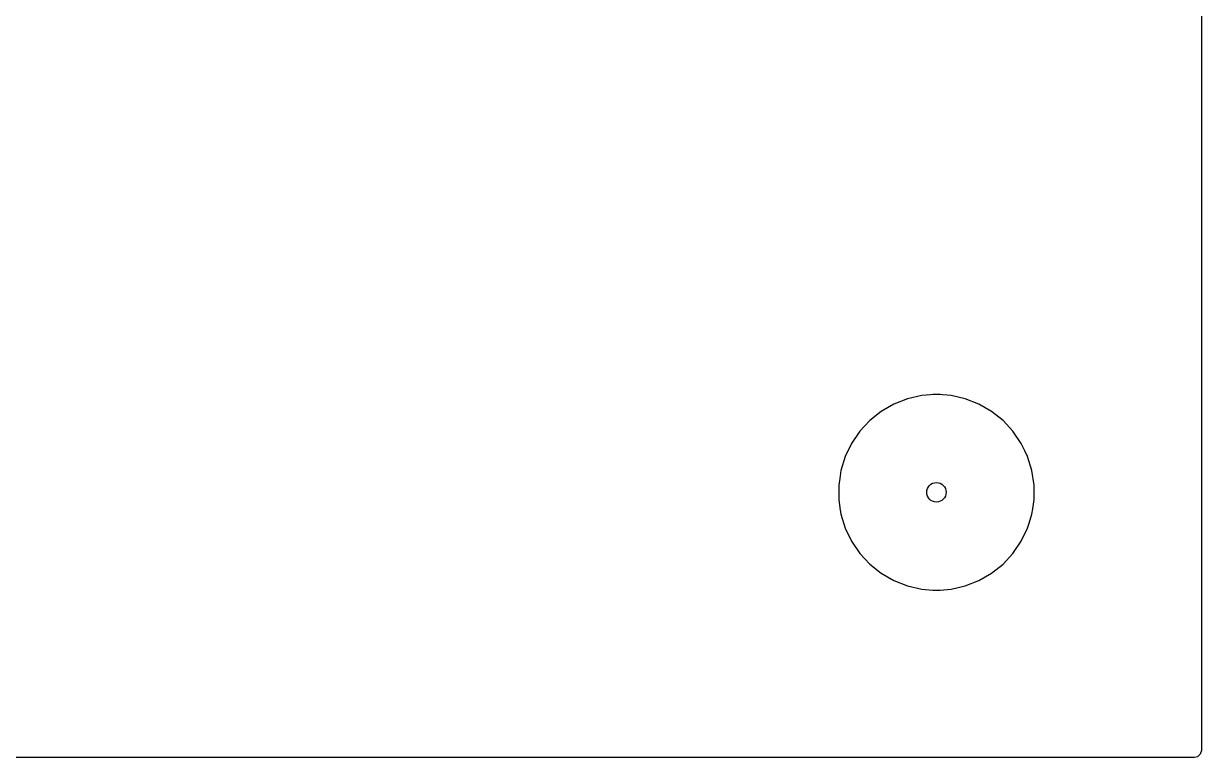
# Model space of a CAD drawing. Extents: x 4.21 to 6.19, y -6.99 to -5.01.
# Drawn here: x 5.356 to 6.187, y -6.987 to -6.469 of the extents above; entities that cross this region are included whole.
import ezdxf

# ---------------------------------------------------------------- set-up
doc = ezdxf.new("R2010")
doc.units = 0
doc.header["$MEASUREMENT"] = 0
doc.layers.add('BLACK', color=7, linetype='CONTINUOUS')

msp = doc.modelspace()

# ---------------------------------------------------------------- linework, layer by layer
at = {"layer": 'BLACK', "linetype": 'CONTINUOUS'}
for p, q in [((6.18703, -5.01793), (6.18703, -6.98207)), ((5.9897, -6.73166), (5.97963, -6.73396)), ((5.99588, -6.7312), (5.9897, -6.73166)), ((5.99742, -6.73108), (5.99588, -6.7312)), ((6.00258, -6.73108), (5.99742, -6.73108)), ((6.00451, -6.73123), (6.00258, -6.73108)), ((6.0103, -6.73166), (6.00451, -6.73123)), ((6.02037, -6.73396), (6.0103, -6.73166)), ((5.97001, -6.73773), (5.96107, -6.7429)), ((5.97963, -6.73396), (5.97001, -6.73773)), ((5.97001, -6.73773), (5.97001, -6.73773)), ((5.97963, -6.73396), (5.97963, -6.73396)), ((6.02999, -6.73773), (6.02037, -6.73396)), ((6.02037, -6.73396), (6.02037, -6.73396)), ((6.03893, -6.7429), (6.02999, -6.73773)), ((6.02999, -6.73773), (6.02999, -6.73773)), ((5.95299, -6.74934), (5.94597, -6.75691)), ((5.96107, -6.7429), (5.95299, -6.74934)), ((6.04701, -6.74934), (6.03893, -6.7429)), ((6.03893, -6.7429), (6.03893, -6.7429)), ((6.03893, -6.7429), (6.03893, -6.7429)), ((6.05403, -6.75691), (6.04701, -6.74934)), ((5.94597, -6.75691), (5.94015, -6.76544)), ((5.94597, -6.75691), (5.94597, -6.75691)), ((6.05985, -6.76544), (6.05403, -6.75691)), ((6.05403, -6.75691), (6.05403, -6.75691)), ((5.94015, -6.76544), (5.93567, -6.77475)), ((5.94015, -6.76544), (5.94015, -6.76544)), ((6.06244, -6.77081), (6.05985, -6.76544)), ((6.05985, -6.76544), (6.05985, -6.76544)), ((6.05985, -6.76544), (6.05985, -6.76544)), ((5.93567, -6.77475), (5.93262, -6.78462)), ((5.93567, -6.77475), (5.93567, -6.77475)), ((6.06433, -6.77475), (6.06244, -6.77081)), ((6.06738, -6.78462), (6.06433, -6.77475)), ((6.06433, -6.77475), (6.06433, -6.77475)), ((5.93177, -6.7903), (5.93108, -6.79484)), ((5.93262, -6.78462), (5.93177, -6.7903)), ((6.06892, -6.79484), (6.06738, -6.78462)), ((6.06738, -6.78462), (6.06738, -6.78462)), ((6.06738, -6.78462), (6.06738, -6.78462)), ((5.93108, -6.79484), (5.93108, -6.80516)), ((6.06892, -6.80516), (6.06892, -6.79484)), ((5.93108, -6.80516), (5.93194, -6.81084)), ((6.06793, -6.81169), (6.06892, -6.80516)), ((5.93194, -6.81084), (5.93262, -6.81538)), ((5.93262, -6.81538), (5.93567, -6.82525)), ((6.06541, -6.82176), (6.06738, -6.81538)), ((6.06738, -6.81538), (6.06793, -6.81169)), ((6.06433, -6.82525), (6.06541, -6.82176)), ((5.93567, -6.82525), (5.93567, -6.82525)), ((5.93567, -6.82525), (5.94015, -6.83456)), ((6.05985, -6.83456), (6.06433, -6.82525)), ((5.94015, -6.83456), (5.94015, -6.83456)), ((5.94015, -6.83456), (5.94597, -6.84309)), ((6.05403, -6.84309), (6.05985, -6.83456)), ((5.94597, -6.84309), (5.94597, -6.84309)), ((5.94597, -6.84309), (5.95299, -6.85066)), ((6.04701, -6.85066), (6.05403, -6.84309)), ((5.95299, -6.85066), (5.96107, -6.8571)), ((5.96107, -6.8571), (5.96107, -6.8571)), ((5.96107, -6.8571), (5.97001, -6.86227)), ((6.03446, -6.85968), (6.03893, -6.8571)), ((6.03893, -6.8571), (6.04701, -6.85066)), ((5.97001, -6.86227), (5.97001, -6.86227)), ((5.97001, -6.86227), (5.97001, -6.86227)), ((5.97001, -6.86227), (5.97963, -6.86604)), ((5.97963, -6.86604), (5.9897, -6.86834)), ((6.0103, -6.86834), (6.02037, -6.86604)), ((6.02037, -6.86604), (6.02999, -6.86227)), ((6.02999, -6.86227), (6.03446, -6.85968)), ((6.02999, -6.86227), (6.02999, -6.86227)), ((6.02999, -6.86227), (6.02999, -6.86227)), ((5.9897, -6.86834), (5.99742, -6.86892)), ((5.99742, -6.86892), (5.99742, -6.86892)), ((5.99742, -6.86892), (6.00258, -6.86892)), ((6.00258, -6.86892), (6.0103, -6.86834)), ((6.00258, -6.86892), (6.00258, -6.86892)), ((6.18703, -6.98207), (6.18624, -6.98475)), ((6.18207, -6.98703), (4.21793, -6.98703)), ((6.18413, -6.98658), (6.18207, -6.98703)), ((6.18624, -6.98475), (6.18413, -6.98658))]:
    msp.add_line(p, q, dxfattribs=at)
at = {"layer": 'BLACK'}
msp.add_circle((6, -6.8), 0.00689, dxfattribs=at)

doc.saveas('drawing.dxf')
